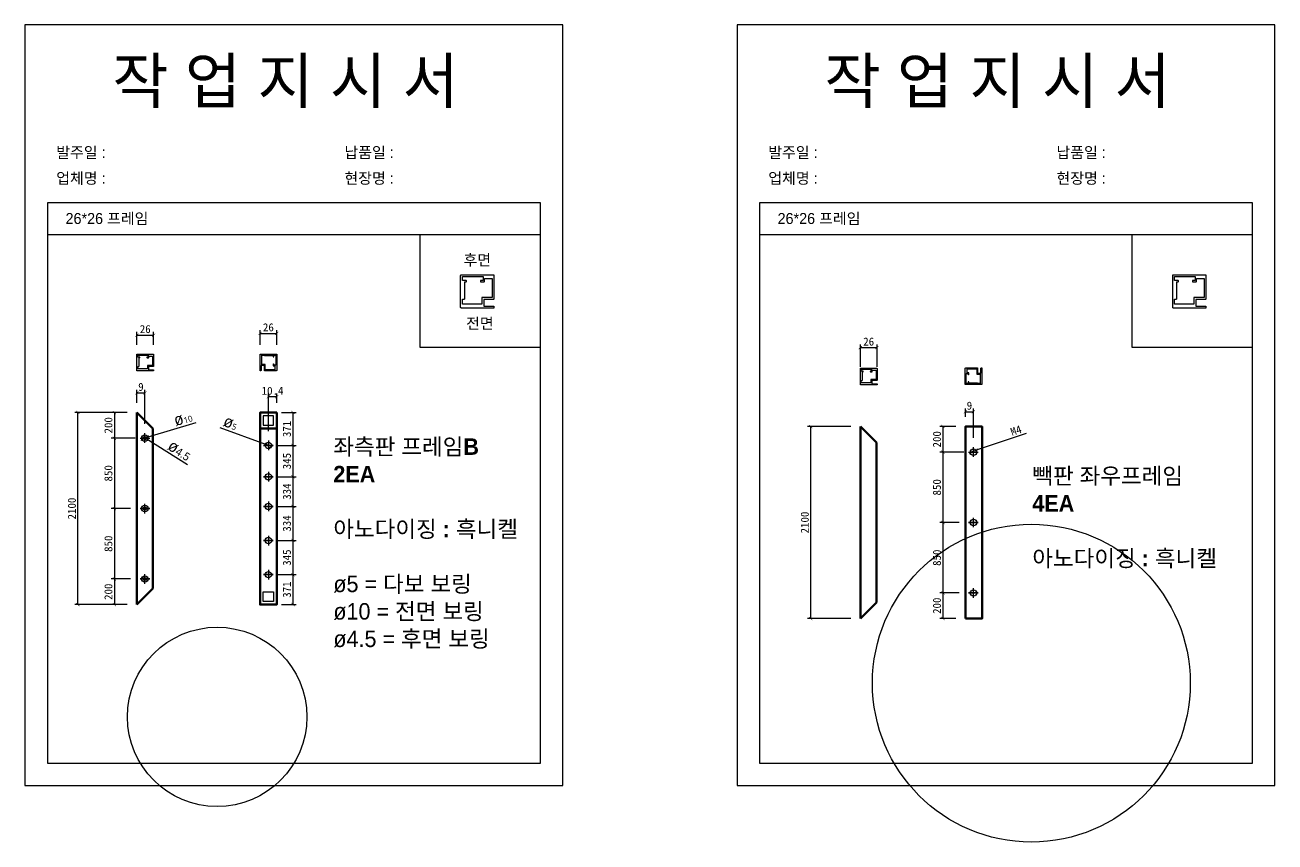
# Model space of a CAD drawing. Header units: millimetres. Extents: x -44117 to 256353, y -2095463 to 65325.
# Drawn here: x 61808 to 65712, y 7430 to 9983 of the extents above; entities that cross this region are included whole.
import ezdxf

# ---------------------------------------------------------------- set-up
doc = ezdxf.new("R2010")
doc.units = ezdxf.units.MM
doc.header["$LTSCALE"] = 10
doc.layers.add('Layer1', color=7, linetype='Continuous', lineweight=70)
doc.dimstyles.new('ISO-25', dxfattribs={"dimtxt": 2.5, "dimasz": 2.5, "dimexe": 1, "dimexo": 1, "dimtad": 1, "dimtxsty": 'Standard', "dimblk": 'ARCHTICK', "dimcen": 2.5, "dimadec": 0, "dimazin": 0, "dimtfac": 1, "dimtmove": 0, "dimatfit": 3, "dimfxl": 0, "dimarcsym": 0})

# ---------------------------------------------------------------- blocks, each defined once
blk = doc.blocks.new('_ArchTick')
at = {"color": 0, "linetype": 'ByBlock', "const_width": 0.15}
blk.add_lwpolyline([(-0.5, -0.5), (0.5, 0.5)], dxfattribs=at)
blk = doc.blocks.new('*D7167')
at = {"color": 0, "lineweight": -2}
for p, q in [((62127.6, 8772.3), (61963.3, 8772.3)), ((61973.3, 8172.3), (61973.3, 8772.3)), ((62127.6, 8172.3), (61963.3, 8172.3))]:
    blk.add_line(p, q, dxfattribs=at)
at = {"layer": 'Defpoints', "color": 0}
for p in [(61973.3, 8772.3), (62157.6, 8772.3), (62157.6, 8172.3)]:
    blk.add_point(p, dxfattribs=at)
at = {"color": 0, "lineweight": -2, "xscale": 10, "yscale": 10, "zscale": 10}
for p, rotation in [((61973.3, 8772.3), 90), ((61973.3, 8172.3), 270)]:
    blk.add_blockref('_ArchTick', p, dxfattribs=dict(at, rotation=rotation))
at = {"color": 0, "insert": (61954.6, 8472.3), "char_height": 25, "attachment_point": 5, "rotation": 90}
blk.add_mtext('2100', dxfattribs=at)
blk = doc.blocks.new('*D7168')
at = {"color": 0, "lineweight": -2}
for p, q in [((62157.6, 8802.3), (62157.6, 8843.5)), ((62157.6, 8833.5), (62182.6, 8833.5)), ((62182.6, 8737.3), (62182.6, 8843.5))]:
    blk.add_line(p, q, dxfattribs=at)
at = {"layer": 'Defpoints', "color": 0}
for p in [(62182.6, 8833.5), (62157.6, 8772.3), (62182.6, 8707.3)]:
    blk.add_point(p, dxfattribs=at)
at = {"color": 0, "lineweight": -2, "xscale": 10, "yscale": 10, "zscale": 10, "rotation": 180}
blk.add_blockref('_ArchTick', (62157.6, 8833.5), dxfattribs=at)
at = {"color": 0, "lineweight": -2, "xscale": 10, "yscale": 10, "zscale": 10}
blk.add_blockref('_ArchTick', (62182.6, 8833.5), dxfattribs=at)
at = {"color": 0, "insert": (62170.1, 8852.2), "char_height": 25, "attachment_point": 5}
blk.add_mtext('9', dxfattribs=at)
blk = doc.blocks.new('*D7169')
at = {"color": 0, "lineweight": -2}
for p, q in [((62341.2, 8739.7), (62192.1, 8695.2)), ((62173, 8689.4), (62192.1, 8695.2)), ((62173, 8689.4), (62173, 8689.4))]:
    blk.add_line(p, q, dxfattribs=at)
at = {"layer": 'Defpoints', "color": 0}
for p in [(62173, 8689.4), (62192.1, 8695.2)]:
    blk.add_point(p, dxfattribs=at)
at = {"color": 0, "lineweight": -2, "xscale": 10, "yscale": 10, "zscale": 10}
for p, rotation in [((62173, 8689.4), 16.62238534219077), ((62192.1, 8695.2), 196.6223853421908)]:
    blk.add_blockref('_ArchTick', p, dxfattribs=dict(at, rotation=rotation))
at = {"color": 0, "insert": (62301.2, 8754.8), "char_height": 25, "attachment_point": 5, "rotation": 16.6224}
blk.add_mtext('{\\fGulim|b0|i0|c129|p50;\\H1.4583x;ø\\fMalgun Gothic|b0|i0|c129|p50;\\H0.51429x;10}', dxfattribs=at)
blk = doc.blocks.new('*D7170')
at = {"color": 0, "lineweight": -2}
for p, q in [((62178.3, 8695), (62178.3, 8695)), ((62178.3, 8695), (62186.8, 8689.6)), ((62315.3, 8608.6), (62186.8, 8689.6))]:
    blk.add_line(p, q, dxfattribs=at)
at = {"layer": 'Defpoints', "color": 0}
for p in [(62178.3, 8695), (62186.8, 8689.6)]:
    blk.add_point(p, dxfattribs=at)
at = {"color": 0, "lineweight": -2, "xscale": 10, "yscale": 10, "zscale": 10}
for p, rotation in [((62178.3, 8695), 327.7574302874337), ((62186.8, 8689.6), 147.7574302874337)]:
    blk.add_blockref('_ArchTick', p, dxfattribs=dict(at, rotation=rotation))
at = {"color": 0, "insert": (62291.5, 8654.3), "char_height": 25, "attachment_point": 5, "rotation": 327.7574}
blk.add_mtext('{\\fGulim|b0|i0|c129|p50;\\H1.4583x;ø\\H0.68573x;4.5}', dxfattribs=at)
blk = doc.blocks.new('*D7171')
at = {"color": 0, "lineweight": -2}
for p, q in [((62127.6, 8772.3), (62077.4, 8772.3)), ((62087.4, 8772.3), (62087.4, 8692.3)), ((62152.6, 8692.3), (62077.4, 8692.3))]:
    blk.add_line(p, q, dxfattribs=at)
at = {"layer": 'Defpoints', "color": 0}
for p in [(62157.6, 8772.3), (62087.4, 8692.3), (62182.6, 8692.3)]:
    blk.add_point(p, dxfattribs=at)
at = {"color": 0, "lineweight": -2, "xscale": 10, "yscale": 10, "zscale": 10}
for p, rotation in [((62087.4, 8772.3), 90), ((62087.4, 8692.3), 270)]:
    blk.add_blockref('_ArchTick', p, dxfattribs=dict(at, rotation=rotation))
at = {"color": 0, "insert": (62068.7, 8732.3), "char_height": 25, "attachment_point": 5, "rotation": 90}
blk.add_mtext('200', dxfattribs=at)
blk = doc.blocks.new('*D7172')
at = {"color": 0, "lineweight": -2}
for p, q in [((62137.6, 8692.3), (62077.4, 8692.3)), ((62087.4, 8692.3), (62087.4, 8472.3)), ((62137.6, 8472.3), (62077.4, 8472.3))]:
    blk.add_line(p, q, dxfattribs=at)
at = {"layer": 'Defpoints', "color": 0}
for p in [(62167.6, 8692.3), (62087.4, 8472.3), (62167.6, 8472.3)]:
    blk.add_point(p, dxfattribs=at)
at = {"color": 0, "lineweight": -2, "xscale": 10, "yscale": 10, "zscale": 10}
for p, rotation in [((62087.4, 8692.3), 90), ((62087.4, 8472.3), 270)]:
    blk.add_blockref('_ArchTick', p, dxfattribs=dict(at, rotation=rotation))
at = {"color": 0, "insert": (62068.7, 8582.3), "char_height": 25, "attachment_point": 5, "rotation": 90}
blk.add_mtext('850', dxfattribs=at)
blk = doc.blocks.new('*D7173')
at = {"color": 0, "lineweight": -2}
for p, q in [((62137.6, 8472.3), (62077.4, 8472.3)), ((62087.4, 8472.3), (62087.4, 8252.3)), ((62137.6, 8252.3), (62077.4, 8252.3))]:
    blk.add_line(p, q, dxfattribs=at)
at = {"layer": 'Defpoints', "color": 0}
for p in [(62167.6, 8472.3), (62087.4, 8252.3), (62167.6, 8252.3)]:
    blk.add_point(p, dxfattribs=at)
at = {"color": 0, "lineweight": -2, "xscale": 10, "yscale": 10, "zscale": 10}
for p, rotation in [((62087.4, 8472.3), 90), ((62087.4, 8252.3), 270)]:
    blk.add_blockref('_ArchTick', p, dxfattribs=dict(at, rotation=rotation))
at = {"color": 0, "insert": (62068.7, 8362.3), "char_height": 25, "attachment_point": 5, "rotation": 90}
blk.add_mtext('850', dxfattribs=at)
blk = doc.blocks.new('*D7174')
at = {"color": 0, "lineweight": -2}
for p, q in [((62137.6, 8252.3), (62077.4, 8252.3)), ((62087.4, 8252.3), (62087.4, 8172.3)), ((62127.6, 8172.3), (62077.4, 8172.3))]:
    blk.add_line(p, q, dxfattribs=at)
at = {"layer": 'Defpoints', "color": 0}
for p in [(62167.6, 8252.3), (62087.4, 8172.3), (62157.6, 8172.3)]:
    blk.add_point(p, dxfattribs=at)
at = {"color": 0, "lineweight": -2, "xscale": 10, "yscale": 10, "zscale": 10}
for p, rotation in [((62087.4, 8252.3), 90), ((62087.4, 8172.3), 270)]:
    blk.add_blockref('_ArchTick', p, dxfattribs=dict(at, rotation=rotation))
at = {"color": 0, "insert": (62068.7, 8212.3), "char_height": 25, "attachment_point": 5, "rotation": 90}
blk.add_mtext('200', dxfattribs=at)
blk = doc.blocks.new('*D7175')
at = {"color": 0, "lineweight": -2}
for p, q in [((62157.6, 8983.5), (62157.6, 9024)), ((62209.6, 8983.5), (62209.6, 9024)), ((62157.6, 9014), (62209.6, 9014))]:
    blk.add_line(p, q, dxfattribs=at)
at = {"layer": 'Defpoints', "color": 0}
for p in [(62209.6, 9014), (62157.6, 8953.5), (62209.6, 8953.5)]:
    blk.add_point(p, dxfattribs=at)
at = {"color": 0, "lineweight": -2, "xscale": 10, "yscale": 10, "zscale": 10, "rotation": 180}
blk.add_blockref('_ArchTick', (62157.6, 9014), dxfattribs=at)
at = {"color": 0, "lineweight": -2, "xscale": 10, "yscale": 10, "zscale": 10}
blk.add_blockref('_ArchTick', (62209.6, 9014), dxfattribs=at)
at = {"color": 0, "insert": (62183.6, 9032.8), "char_height": 25, "attachment_point": 5}
blk.add_mtext('26', dxfattribs=at)
blk = doc.blocks.new('*D7180')
at = {"color": 0, "lineweight": -2}
for p, q in [((64386.9, 8728.6), (64252.1, 8728.6)), ((64262.1, 8128.6), (64262.1, 8728.6)), ((64386.9, 8128.6), (64252.1, 8128.6))]:
    blk.add_line(p, q, dxfattribs=at)
at = {"layer": 'Defpoints', "color": 0}
for p in [(64262.1, 8728.6), (64416.9, 8728.6), (64416.9, 8128.6)]:
    blk.add_point(p, dxfattribs=at)
at = {"color": 0, "lineweight": -2, "xscale": 10, "yscale": 10, "zscale": 10}
for p, rotation in [((64262.1, 8728.6), 90), ((64262.1, 8128.6), 270)]:
    blk.add_blockref('_ArchTick', p, dxfattribs=dict(at, rotation=rotation))
at = {"color": 0, "insert": (64243.4, 8428.6), "char_height": 25, "attachment_point": 5, "rotation": 90}
blk.add_mtext('2100', dxfattribs=at)
blk = doc.blocks.new('*D7181')
at = {"color": 0, "lineweight": -2}
for p, q in [((64934.7, 8707), (64778.9, 8654.6)), ((64760, 8648.3), (64778.9, 8654.6)), ((64760, 8648.3), (64760, 8648.3))]:
    blk.add_line(p, q, dxfattribs=at)
at = {"layer": 'Defpoints', "color": 0}
for p in [(64760, 8648.3), (64778.9, 8654.6)]:
    blk.add_point(p, dxfattribs=at)
at = {"color": 0, "lineweight": -2, "xscale": 10, "yscale": 10, "zscale": 10}
for p, rotation in [((64760, 8648.3), 18.56681303800487), ((64778.9, 8654.6), 198.5668130380049)]:
    blk.add_blockref('_ArchTick', p, dxfattribs=dict(at, rotation=rotation))
at = {"color": 0, "insert": (64903.1, 8716.1), "char_height": 25, "attachment_point": 5, "rotation": 18.5668}
blk.add_mtext('M4', dxfattribs=at)
blk = doc.blocks.new('*D7182')
at = {"color": 0, "lineweight": -2}
for p, q in [((64416.9, 8914.8), (64416.9, 8985)), ((64468.9, 8914.8), (64468.9, 8985)), ((64416.9, 8975), (64468.9, 8975))]:
    blk.add_line(p, q, dxfattribs=at)
at = {"layer": 'Defpoints', "color": 0}
for p in [(64468.9, 8975), (64416.9, 8884.8), (64468.9, 8884.8)]:
    blk.add_point(p, dxfattribs=at)
at = {"color": 0, "lineweight": -2, "xscale": 10, "yscale": 10, "zscale": 10, "rotation": 180}
blk.add_blockref('_ArchTick', (64416.9, 8975), dxfattribs=at)
at = {"color": 0, "lineweight": -2, "xscale": 10, "yscale": 10, "zscale": 10}
blk.add_blockref('_ArchTick', (64468.9, 8975), dxfattribs=at)
at = {"color": 0, "insert": (64442.9, 8993.7), "char_height": 25, "attachment_point": 5}
blk.add_mtext('26', dxfattribs=at)
blk = doc.blocks.new('*D7184')
at = {"color": 0, "lineweight": -2}
for p, q in [((62542.2, 8983.9), (62542.2, 9029.5)), ((62542.2, 9019.5), (62594.2, 9019.5)), ((62594.2, 8983.9), (62594.2, 9029.5))]:
    blk.add_line(p, q, dxfattribs=at)
at = {"layer": 'Defpoints', "color": 0}
for p in [(62594.2, 9019.5), (62542.2, 8953.9), (62594.2, 8953.9)]:
    blk.add_point(p, dxfattribs=at)
at = {"color": 0, "lineweight": -2, "xscale": 10, "yscale": 10, "zscale": 10, "rotation": 180}
blk.add_blockref('_ArchTick', (62542.2, 9019.5), dxfattribs=at)
at = {"color": 0, "lineweight": -2, "xscale": 10, "yscale": 10, "zscale": 10}
blk.add_blockref('_ArchTick', (62594.2, 9019.5), dxfattribs=at)
at = {"color": 0, "insert": (62568.2, 9038.3), "char_height": 25, "attachment_point": 5}
blk.add_mtext('26', dxfattribs=at)
blk = doc.blocks.new('*D7190')
at = {"color": 0, "lineweight": -2}
for p, q in [((64745, 8758.6), (64745, 8784.8)), ((64770, 8693.6), (64770, 8784.8)), ((64745, 8774.8), (64770, 8774.8))]:
    blk.add_line(p, q, dxfattribs=at)
at = {"layer": 'Defpoints', "color": 0}
for p in [(64770, 8774.8), (64745, 8728.6), (64770, 8663.6)]:
    blk.add_point(p, dxfattribs=at)
at = {"color": 0, "lineweight": -2, "xscale": 10, "yscale": 10, "zscale": 10, "rotation": 180}
blk.add_blockref('_ArchTick', (64745, 8774.8), dxfattribs=at)
at = {"color": 0, "lineweight": -2, "xscale": 10, "yscale": 10, "zscale": 10}
blk.add_blockref('_ArchTick', (64770, 8774.8), dxfattribs=at)
at = {"color": 0, "insert": (64757.5, 8793.5), "char_height": 25, "attachment_point": 5}
blk.add_mtext('9', dxfattribs=at)
blk = doc.blocks.new('*D7191')
at = {"color": 0, "lineweight": -2}
for p, q in [((64715, 8728.6), (64664.8, 8728.6)), ((64674.8, 8728.6), (64674.8, 8648.6)), ((64740, 8648.6), (64664.8, 8648.6))]:
    blk.add_line(p, q, dxfattribs=at)
at = {"layer": 'Defpoints', "color": 0}
for p in [(64745, 8728.6), (64674.8, 8648.6), (64770, 8648.6)]:
    blk.add_point(p, dxfattribs=at)
at = {"color": 0, "lineweight": -2, "xscale": 10, "yscale": 10, "zscale": 10}
for p, rotation in [((64674.8, 8728.6), 90), ((64674.8, 8648.6), 270)]:
    blk.add_blockref('_ArchTick', p, dxfattribs=dict(at, rotation=rotation))
at = {"color": 0, "insert": (64656.1, 8688.6), "char_height": 25, "attachment_point": 5, "rotation": 90}
blk.add_mtext('200', dxfattribs=at)
blk = doc.blocks.new('*D7192')
at = {"color": 0, "lineweight": -2}
for p, q in [((64725, 8648.6), (64664.8, 8648.6)), ((64674.8, 8648.6), (64674.8, 8428.6)), ((64725, 8428.6), (64664.8, 8428.6))]:
    blk.add_line(p, q, dxfattribs=at)
at = {"layer": 'Defpoints', "color": 0}
for p in [(64755, 8648.6), (64674.8, 8428.6), (64755, 8428.6)]:
    blk.add_point(p, dxfattribs=at)
at = {"color": 0, "lineweight": -2, "xscale": 10, "yscale": 10, "zscale": 10}
for p, rotation in [((64674.8, 8648.6), 90), ((64674.8, 8428.6), 270)]:
    blk.add_blockref('_ArchTick', p, dxfattribs=dict(at, rotation=rotation))
at = {"color": 0, "insert": (64656.1, 8538.6), "char_height": 25, "attachment_point": 5, "rotation": 90}
blk.add_mtext('850', dxfattribs=at)
blk = doc.blocks.new('*D7193')
at = {"color": 0, "lineweight": -2}
for p, q in [((64725, 8428.6), (64664.8, 8428.6)), ((64674.8, 8428.6), (64674.8, 8208.6)), ((64725, 8208.6), (64664.8, 8208.6))]:
    blk.add_line(p, q, dxfattribs=at)
at = {"layer": 'Defpoints', "color": 0}
for p in [(64755, 8428.6), (64674.8, 8208.6), (64755, 8208.6)]:
    blk.add_point(p, dxfattribs=at)
at = {"color": 0, "lineweight": -2, "xscale": 10, "yscale": 10, "zscale": 10}
for p, rotation in [((64674.8, 8428.6), 90), ((64674.8, 8208.6), 270)]:
    blk.add_blockref('_ArchTick', p, dxfattribs=dict(at, rotation=rotation))
at = {"color": 0, "insert": (64656.1, 8318.6), "char_height": 25, "attachment_point": 5, "rotation": 90}
blk.add_mtext('850', dxfattribs=at)
blk = doc.blocks.new('*D7194')
at = {"color": 0, "lineweight": -2}
for p, q in [((64725, 8208.6), (64664.8, 8208.6)), ((64674.8, 8208.6), (64674.8, 8128.6)), ((64715, 8128.6), (64664.8, 8128.6))]:
    blk.add_line(p, q, dxfattribs=at)
at = {"layer": 'Defpoints', "color": 0}
for p in [(64755, 8208.6), (64674.8, 8128.6), (64745, 8128.6)]:
    blk.add_point(p, dxfattribs=at)
at = {"color": 0, "lineweight": -2, "xscale": 10, "yscale": 10, "zscale": 10}
for p, rotation in [((64674.8, 8208.6), 90), ((64674.8, 8128.6), 270)]:
    blk.add_blockref('_ArchTick', p, dxfattribs=dict(at, rotation=rotation))
at = {"color": 0, "insert": (64656.1, 8168.6), "char_height": 25, "attachment_point": 5, "rotation": 90}
blk.add_mtext('200', dxfattribs=at)
blk = doc.blocks.new('*D7213')
at = {"color": 0, "lineweight": -2}
for p, q in [((62568.2, 8714.5), (62568.2, 8831.4)), ((62594.2, 8802.3), (62594.2, 8831.4)), ((62594.2, 8821.4), (62568.2, 8821.4))]:
    blk.add_line(p, q, dxfattribs=at)
at = {"layer": 'Defpoints', "color": 0}
for p in [(62568.2, 8821.4), (62594.2, 8772.3), (62568.2, 8684.5)]:
    blk.add_point(p, dxfattribs=at)
at = {"color": 0, "lineweight": -2, "xscale": 10, "yscale": 10, "zscale": 10, "rotation": 180}
blk.add_blockref('_ArchTick', (62568.2, 8821.4), dxfattribs=at)
at = {"color": 0, "lineweight": -2, "xscale": 10, "yscale": 10, "zscale": 10}
blk.add_blockref('_ArchTick', (62594.2, 8821.4), dxfattribs=at)
at = {"color": 0, "insert": (62581.2, 8840.1), "char_height": 25, "attachment_point": 5}
blk.add_mtext('10.4', dxfattribs=at)
blk = doc.blocks.new('*D7340')
at = {"color": 0, "lineweight": -2}
for p, q in [((62416.9, 8725.6), (62558.8, 8673)), ((62577.6, 8666), (62558.8, 8673)), ((62577.6, 8666), (62577.6, 8666))]:
    blk.add_line(p, q, dxfattribs=at)
at = {"layer": 'Defpoints', "color": 0}
for p in [(62558.8, 8673), (62577.6, 8666)]:
    blk.add_point(p, dxfattribs=at)
at = {"color": 0, "lineweight": -2, "xscale": 10, "yscale": 10, "zscale": 10}
for p, rotation in [((62558.8, 8673), 339.6496545556818), ((62577.6, 8666), 159.6496545556818)]:
    blk.add_blockref('_ArchTick', p, dxfattribs=dict(at, rotation=rotation))
at = {"color": 0, "insert": (62450.8, 8740.7), "char_height": 25, "attachment_point": 5, "rotation": 339.6497}
blk.add_mtext('{\\fGulim|b0|i0|c129|p50;\\H1.4583x;ø\\fMalgun Gothic|b0|i0|c129|p50;\\H0.51429x;5}', dxfattribs=at)
blk = doc.blocks.new('*D7341')
at = {"color": 0, "lineweight": -2}
for p, q in [((62609.2, 8772.3), (62654.8, 8772.3)), ((62644.8, 8772.3), (62644.8, 8669.5)), ((62598.2, 8669.5), (62654.8, 8669.5))]:
    blk.add_line(p, q, dxfattribs=at)
at = {"layer": 'Defpoints', "color": 0}
for p in [(62594.2, 8772.3), (62583.2, 8669.5), (62644.8, 8669.5)]:
    blk.add_point(p, dxfattribs=at)
at = {"color": 0, "lineweight": -2, "xscale": 10, "yscale": 10, "zscale": 10}
for p, rotation in [((62644.8, 8772.3), 90), ((62644.8, 8669.5), 270)]:
    blk.add_blockref('_ArchTick', p, dxfattribs=dict(at, rotation=rotation))
at = {"color": 0, "insert": (62626.1, 8720.9), "char_height": 25, "attachment_point": 5, "rotation": 90}
blk.add_mtext('371', dxfattribs=at)
blk = doc.blocks.new('*D7342')
at = {"color": 0, "lineweight": -2}
for p, q in [((62598.2, 8669.5), (62654.8, 8669.5)), ((62644.8, 8669.5), (62644.8, 8571.5)), ((62598.2, 8571.5), (62654.8, 8571.5))]:
    blk.add_line(p, q, dxfattribs=at)
at = {"layer": 'Defpoints', "color": 0}
for p in [(62583.2, 8669.5), (62583.2, 8571.5), (62644.8, 8571.5)]:
    blk.add_point(p, dxfattribs=at)
at = {"color": 0, "lineweight": -2, "xscale": 10, "yscale": 10, "zscale": 10}
for p, rotation in [((62644.8, 8669.5), 90), ((62644.8, 8571.5), 270)]:
    blk.add_blockref('_ArchTick', p, dxfattribs=dict(at, rotation=rotation))
at = {"color": 0, "insert": (62626.1, 8620.5), "char_height": 25, "attachment_point": 5, "rotation": 90}
blk.add_mtext('345', dxfattribs=at)
blk = doc.blocks.new('*D7343')
at = {"color": 0, "lineweight": -2}
for p, q in [((62598.2, 8571.5), (62654.8, 8571.5)), ((62644.8, 8571.5), (62644.8, 8478.9)), ((62598.2, 8478.9), (62654.8, 8478.9))]:
    blk.add_line(p, q, dxfattribs=at)
at = {"layer": 'Defpoints', "color": 0}
for p in [(62583.2, 8571.5), (62583.2, 8478.9), (62644.8, 8478.9)]:
    blk.add_point(p, dxfattribs=at)
at = {"color": 0, "lineweight": -2, "xscale": 10, "yscale": 10, "zscale": 10}
for p, rotation in [((62644.8, 8571.5), 90), ((62644.8, 8478.9), 270)]:
    blk.add_blockref('_ArchTick', p, dxfattribs=dict(at, rotation=rotation))
at = {"color": 0, "insert": (62626.1, 8525.2), "char_height": 25, "attachment_point": 5, "rotation": 90}
blk.add_mtext('334', dxfattribs=at)
blk = doc.blocks.new('*D7344')
at = {"color": 0, "lineweight": -2}
for p, q in [((62598.2, 8478.9), (62654.8, 8478.9)), ((62644.8, 8478.9), (62644.8, 8372.3)), ((62598.2, 8372.3), (62654.8, 8372.3))]:
    blk.add_line(p, q, dxfattribs=at)
at = {"layer": 'Defpoints', "color": 0}
for p in [(62583.2, 8478.9), (62583.2, 8372.3), (62644.8, 8372.3)]:
    blk.add_point(p, dxfattribs=at)
at = {"color": 0, "lineweight": -2, "xscale": 10, "yscale": 10, "zscale": 10}
for p, rotation in [((62644.8, 8478.9), 90), ((62644.8, 8372.3), 270)]:
    blk.add_blockref('_ArchTick', p, dxfattribs=dict(at, rotation=rotation))
at = {"color": 0, "insert": (62626.1, 8425.6), "char_height": 25, "attachment_point": 5, "rotation": 90}
blk.add_mtext('334', dxfattribs=at)
blk = doc.blocks.new('*D7345')
at = {"color": 0, "lineweight": -2}
for p, q in [((62598.2, 8372.3), (62654.8, 8372.3)), ((62644.8, 8372.3), (62644.8, 8265.8)), ((62598.2, 8265.8), (62654.8, 8265.8))]:
    blk.add_line(p, q, dxfattribs=at)
at = {"layer": 'Defpoints', "color": 0}
for p in [(62583.2, 8372.3), (62583.2, 8265.8), (62644.8, 8265.8)]:
    blk.add_point(p, dxfattribs=at)
at = {"color": 0, "lineweight": -2, "xscale": 10, "yscale": 10, "zscale": 10}
for p, rotation in [((62644.8, 8372.3), 90), ((62644.8, 8265.8), 270)]:
    blk.add_blockref('_ArchTick', p, dxfattribs=dict(at, rotation=rotation))
at = {"color": 0, "insert": (62626.1, 8319), "char_height": 25, "attachment_point": 5, "rotation": 90}
blk.add_mtext('345', dxfattribs=at)
blk = doc.blocks.new('*D7346')
at = {"color": 0, "lineweight": -2}
for p, q in [((62598.2, 8265.8), (62654.8, 8265.8)), ((62644.8, 8265.8), (62644.8, 8172.3)), ((62609.2, 8172.3), (62654.8, 8172.3))]:
    blk.add_line(p, q, dxfattribs=at)
at = {"layer": 'Defpoints', "color": 0}
for p in [(62583.2, 8265.8), (62594.2, 8172.3), (62644.8, 8172.3)]:
    blk.add_point(p, dxfattribs=at)
at = {"color": 0, "lineweight": -2, "xscale": 10, "yscale": 10, "zscale": 10}
for p, rotation in [((62644.8, 8265.8), 90), ((62644.8, 8172.3), 270)]:
    blk.add_blockref('_ArchTick', p, dxfattribs=dict(at, rotation=rotation))
at = {"color": 0, "insert": (62626.1, 8219), "char_height": 25, "attachment_point": 5, "rotation": 90}
blk.add_mtext('371', dxfattribs=at)

msp = doc.modelspace()

# ---------------------------------------------------------------- linework, layer by layer
for p, q in [((63418.12917, 9427.76698), (61878.12917, 9427.76698)), ((65641.71987, 9427.76698), (64101.71987, 9427.76698)), ((63418.12917, 9327.76698), (61878.12917, 9327.76698)), ((65641.71987, 9327.76698), (64101.71987, 9327.76698)), ((63174.57358, 9184.68361), (63174.57358, 9196.68361)), ((63174.57358, 9196.68361), (63238.57358, 9196.68361)), ((63185.37358, 9184.68361), (63174.57358, 9184.68361)), ((63180.57358, 9180.68361), (63185.37358, 9180.68361)), ((63180.57358, 9180.68361), (63180.57358, 9126.68361)), ((63186.57358, 9181.88361), (63186.57358, 9183.48361)), ((63230.57358, 9183.48361), (63230.57358, 9181.88361)), ((63238.57358, 9184.68361), (63231.77358, 9184.68361)), ((63231.77358, 9180.68361), (63241.37358, 9180.68361)), ((63238.57358, 9196.68361), (63238.57358, 9184.68361)), ((63242.57358, 9181.88361), (63242.57358, 9190.68361)), ((63242.57358, 9190.68361), (63266.57358, 9190.68361)), ((63266.57358, 9190.68361), (63266.57358, 9131.48361)), ((65398.16428, 9184.68361), (65398.16428, 9196.68361)), ((65398.16428, 9196.68361), (65462.16428, 9196.68361)), ((65408.96428, 9184.68361), (65398.16428, 9184.68361)), ((65404.16428, 9180.68361), (65408.96428, 9180.68361)), ((65404.16428, 9180.68361), (65404.16428, 9126.68361)), ((65410.16428, 9181.88361), (65410.16428, 9183.48361)), ((65454.16428, 9183.48361), (65454.16428, 9181.88361)), ((65462.16428, 9184.68361), (65455.36428, 9184.68361)), ((65455.36428, 9180.68361), (65464.96428, 9180.68361)), ((65462.16428, 9196.68361), (65462.16428, 9184.68361)), ((65466.16428, 9181.88361), (65466.16428, 9190.68361)), ((65466.16428, 9190.68361), (65490.16428, 9190.68361)), ((65490.16428, 9190.68361), (65490.16428, 9131.48361)), ((63174.57358, 9110.68361), (63174.57358, 9126.68361)), ((63174.57358, 9126.68361), (63180.57358, 9126.68361)), ((63234.57358, 9110.68361), (63174.57358, 9110.68361)), ((63234.57358, 9130.28361), (63234.57358, 9125.48361)), ((63234.57358, 9125.48361), (63234.57358, 9110.68361)), ((63234.57358, 9125.48361), (63234.57358, 9125.48361)), ((63240.57358, 9131.48361), (63235.77358, 9131.48361)), ((63266.57358, 9131.48361), (63240.57358, 9131.48361)), ((65398.16428, 9110.68361), (65398.16428, 9126.68361)), ((65398.16428, 9126.68361), (65404.16428, 9126.68361)), ((65458.16428, 9110.68361), (65398.16428, 9110.68361)), ((65458.16428, 9130.28361), (65458.16428, 9125.48361)), ((65458.16428, 9125.48361), (65458.16428, 9110.68361)), ((65458.16428, 9125.48361), (65458.16428, 9125.48361)), ((65464.16428, 9131.48361), (65459.36428, 9131.48361)), ((65490.16428, 9131.48361), (65464.16428, 9131.48361)), ((62160.55714, 8945.49281), (62160.55714, 8951.49281)), ((62160.55714, 8951.49281), (62192.55714, 8951.49281)), ((62165.95714, 8945.49281), (62160.55714, 8945.49281)), ((62163.55714, 8943.49281), (62165.95714, 8943.49281)), ((62163.55714, 8943.49281), (62163.55714, 8916.49281)), ((62166.55714, 8944.09281), (62166.55714, 8944.89281)), ((62188.55714, 8944.89281), (62188.55714, 8944.09281)), ((62192.55714, 8945.49281), (62189.15714, 8945.49281)), ((62189.15714, 8943.49281), (62193.95714, 8943.49281)), ((62192.55714, 8951.49281), (62192.55714, 8945.49281)), ((62194.55714, 8944.09281), (62194.55714, 8948.49281)), ((62194.55714, 8948.49281), (62206.55714, 8948.49281)), ((62206.55714, 8948.49281), (62206.55714, 8918.89281)), ((62548.19324, 8921.89281), (62548.19324, 8951.89281)), ((62548.19324, 8951.89281), (62556.19324, 8951.89281)), ((62556.19324, 8951.89281), (62556.19324, 8948.89281)), ((62583.19324, 8948.89281), (62556.19324, 8948.89281)), ((62583.19324, 8948.89281), (62583.19324, 8946.49281)), ((62583.79324, 8945.89281), (62584.59324, 8945.89281)), ((62585.19324, 8946.49281), (62585.19324, 8951.89281)), ((62585.19324, 8951.89281), (62591.19324, 8951.89281)), ((62591.19324, 8951.89281), (62591.19324, 8919.89281)), ((62160.55714, 8908.49281), (62160.55714, 8916.49281)), ((62160.55714, 8916.49281), (62163.55714, 8916.49281)), ((62190.55714, 8908.49281), (62160.55714, 8908.49281)), ((62190.55714, 8918.29281), (62190.55714, 8915.89281)), ((62190.55714, 8915.89281), (62190.55714, 8908.49281)), ((62190.55714, 8915.89281), (62190.55714, 8915.89281)), ((62193.55714, 8918.89281), (62191.15714, 8918.89281)), ((62206.55714, 8918.89281), (62193.55714, 8918.89281)), ((62555.59324, 8921.89281), (62548.19324, 8921.89281)), ((62557.99324, 8921.89281), (62555.59324, 8921.89281)), ((62555.59324, 8921.89281), (62555.59324, 8921.89281)), ((62558.59324, 8918.89281), (62558.59324, 8921.29281)), ((62558.59324, 8905.89281), (62558.59324, 8918.89281)), ((62588.19324, 8905.89281), (62558.59324, 8905.89281)), ((62583.19324, 8923.29281), (62583.19324, 8918.49281)), ((62584.59324, 8923.89281), (62583.79324, 8923.89281)), ((62583.79324, 8917.89281), (62588.19324, 8917.89281)), ((62585.19324, 8919.89281), (62585.19324, 8923.29281)), ((62591.19324, 8919.89281), (62585.19324, 8919.89281)), ((62588.19324, 8917.89281), (62588.19324, 8905.89281)), ((64419.87518, 8901.76386), (64419.87518, 8907.76386)), ((64419.87518, 8907.76386), (64451.87518, 8907.76386)), ((64425.27518, 8901.76386), (64419.87518, 8901.76386)), ((64425.87518, 8900.36386), (64425.87518, 8901.16386)), ((64447.87518, 8901.16386), (64447.87518, 8900.36386)), ((64451.87518, 8901.76386), (64448.47518, 8901.76386)), ((64451.87518, 8907.76386), (64451.87518, 8901.76386)), ((64453.87518, 8900.36386), (64453.87518, 8904.76386)), ((64453.87518, 8904.76386), (64465.87518, 8904.76386)), ((64465.87518, 8904.76386), (64465.87518, 8875.16386)), ((64750.54493, 8896.4089), (64750.54493, 8908.4089)), ((64750.54493, 8908.4089), (64780.14493, 8908.4089)), ((64780.14493, 8908.4089), (64780.14493, 8895.4089)), ((64419.87518, 8864.76386), (64419.87518, 8872.76386)), ((64419.87518, 8872.76386), (64422.87518, 8872.76386)), ((64449.87518, 8864.76386), (64419.87518, 8864.76386)), ((64422.87518, 8899.76386), (64425.27518, 8899.76386)), ((64422.87518, 8899.76386), (64422.87518, 8872.76386)), ((64448.47518, 8899.76386), (64453.27518, 8899.76386)), ((64449.87518, 8874.56386), (64449.87518, 8872.16386)), ((64449.87518, 8872.16386), (64449.87518, 8864.76386)), ((64449.87518, 8872.16386), (64449.87518, 8872.16386)), ((64452.87518, 8875.16386), (64450.47518, 8875.16386)), ((64465.87518, 8875.16386), (64452.87518, 8875.16386)), ((64747.54493, 8862.4089), (64747.54493, 8894.4089)), ((64747.54493, 8894.4089), (64753.54493, 8894.4089)), ((64753.54493, 8862.4089), (64747.54493, 8862.4089)), ((64754.94493, 8896.4089), (64750.54493, 8896.4089)), ((64753.54493, 8894.4089), (64753.54493, 8891.0089)), ((64753.54493, 8867.8089), (64753.54493, 8862.4089)), ((64754.14493, 8890.4089), (64754.94493, 8890.4089)), ((64754.94493, 8868.4089), (64754.14493, 8868.4089)), ((64755.54493, 8891.0089), (64755.54493, 8895.8089)), ((64755.54493, 8865.4089), (64755.54493, 8867.8089)), ((64755.54493, 8865.4089), (64782.54493, 8865.4089)), ((64780.14493, 8895.4089), (64780.14493, 8893.0089)), ((64780.74493, 8892.4089), (64783.14493, 8892.4089)), ((64782.54493, 8862.4089), (64782.54493, 8865.4089)), ((64790.54493, 8862.4089), (64782.54493, 8862.4089)), ((64783.14493, 8892.4089), (64790.54493, 8892.4089)), ((64783.14493, 8892.4089), (64783.14493, 8892.4089)), ((64790.54493, 8892.4089), (64790.54493, 8862.4089))]:
    msp.add_line(p, q)
at = {"lineweight": 30}
for p, q in [((62182.55714, 8677.30969), (62182.55714, 8707.30969)), ((62167.55714, 8692.30969), (62197.55714, 8692.30969)), ((62568.19324, 8684.49821), (62568.19324, 8654.49821)), ((64754.96057, 8648.58074), (64784.96057, 8648.58074)), ((64769.96057, 8633.58074), (64769.96057, 8663.58074)), ((62568.19324, 8586.52596), (62568.19324, 8556.52596)), ((62182.55714, 8457.30969), (62182.55714, 8487.30969)), ((62568.19324, 8493.8753), (62568.19324, 8463.8753)), ((64769.96057, 8413.58074), (64769.96057, 8443.58074)), ((62568.19324, 8387.32578), (62568.19324, 8357.32578)), ((62568.19324, 8280.76861), (62568.19324, 8250.76861)), ((62182.55714, 8237.30969), (62182.55714, 8267.30969)), ((64769.96057, 8193.58074), (64769.96057, 8223.58074))]:
    msp.add_line(p, q, dxfattribs=at)
for points in [[(61808.12917, 7606.9367), (63488.12917, 7606.9367), (63488.12917, 9982.9367), (61808.12917, 9982.9367)], [(64031.71987, 7606.9367), (65711.71987, 7606.9367), (65711.71987, 9982.9367), (64031.71987, 9982.9367)], [(63418.12917, 9327.76698), (63041.18042, 9327.76698), (63041.18042, 8976.16002), (63418.12917, 8976.16002)], [(65641.71987, 9327.76698), (65264.77112, 9327.76698), (65264.77112, 8976.16002), (65641.71987, 8976.16002)], [(62584.19324, 8762.30969), (62552.19324, 8762.30969), (62552.19324, 8732.30969), (62584.19324, 8732.30969)], [(62584.19324, 8182.30969), (62552.19324, 8182.30969), (62552.19324, 8212.30969), (62584.19324, 8212.30969)]]:
    msp.add_lwpolyline(points, close=True)
for points in [[(61878.12917, 9427.76698), (61878.12917, 7676.9367), (63418.12917, 7676.9367), (63418.12917, 9427.76698)], [(64101.71987, 9427.76698), (64101.71987, 7676.9367), (65641.71987, 7676.9367), (65641.71987, 9427.76698)]]:
    msp.add_lwpolyline(points)
for points in [[(63271.37358, 9104.68413, -0.4142135624), (63272.57358, 9103.48413), (63272.57358, 9099.88361, -0.4142135624), (63271.37358, 9098.68361), (63170.57358, 9098.68361, -0.4142135624), (63168.57358, 9100.68361), (63168.57358, 9200.68361, -0.4142135624), (63170.57358, 9202.68361), (63270.57358, 9202.68361, -0.4142135624), (63272.57358, 9200.68361), (63272.57358, 9127.48361, -0.4142135624), (63270.57358, 9125.48361), (63240.57358, 9125.48361), (63240.57358, 9104.68361), (63271.37358, 9104.68361)], [(65494.96428, 9104.68413, -0.4142135624), (65496.16428, 9103.48413), (65496.16428, 9099.88361, -0.4142135624), (65494.96428, 9098.68361), (65394.16428, 9098.68361, -0.4142135624), (65392.16428, 9100.68361), (65392.16428, 9200.68361, -0.4142135624), (65394.16428, 9202.68361), (65494.16428, 9202.68361, -0.4142135624), (65496.16428, 9200.68361), (65496.16428, 9127.48361, -0.4142135624), (65494.16428, 9125.48361), (65464.16428, 9125.48361), (65464.16428, 9104.68361), (65494.96428, 9104.68361)], [(62208.95714, 8905.49307, -0.4142135624), (62209.55714, 8904.89307), (62209.55714, 8903.09281, -0.4142135624), (62208.95714, 8902.49281), (62158.55714, 8902.49281, -0.4142135624), (62157.55714, 8903.49281), (62157.55714, 8953.49281, -0.4142135624), (62158.55714, 8954.49281), (62208.55714, 8954.49281, -0.4142135624), (62209.55714, 8953.49281), (62209.55714, 8916.89281, -0.4142135624), (62208.55714, 8915.89281), (62193.55714, 8915.89281), (62193.55714, 8905.49281), (62208.95714, 8905.49281)], [(62545.1935, 8903.49281, -0.4142135624), (62544.5935, 8902.89281), (62542.79324, 8902.89281, -0.4142135624), (62542.19324, 8903.49281), (62542.19324, 8953.89281, -0.4142135624), (62543.19324, 8954.89281), (62593.19324, 8954.89281, -0.4142135624), (62594.19324, 8953.89281), (62594.19324, 8903.89281, -0.4142135624), (62593.19324, 8902.89281), (62556.59324, 8902.89281, -0.4142135624), (62555.59324, 8903.89281), (62555.59324, 8918.89281), (62545.19324, 8918.89281), (62545.19324, 8903.49281)], [(64468.27518, 8861.76412, -0.4142135624), (64468.87518, 8861.16412), (64468.87518, 8859.36386, -0.4142135624), (64468.27518, 8858.76386), (64417.87518, 8858.76386, -0.4142135624), (64416.87518, 8859.76386), (64416.87518, 8909.76386, -0.4142135624), (64417.87518, 8910.76386), (64467.87518, 8910.76386, -0.4142135624), (64468.87518, 8909.76386), (64468.87518, 8873.16386, -0.4142135624), (64467.87518, 8872.16386), (64452.87518, 8872.16386), (64452.87518, 8861.76386), (64468.27518, 8861.76386)], [(64793.54467, 8910.8089, -0.4142135624), (64794.14467, 8911.4089), (64795.94493, 8911.4089, -0.4142135624), (64796.54493, 8910.8089), (64796.54493, 8860.4089, -0.4142135624), (64795.54493, 8859.4089), (64745.54493, 8859.4089, -0.4142135624), (64744.54493, 8860.4089), (64744.54493, 8910.4089, -0.4142135624), (64745.54493, 8911.4089), (64782.14493, 8911.4089, -0.4142135624), (64783.14493, 8910.4089), (64783.14493, 8895.4089), (64793.54493, 8895.4089), (64793.54493, 8910.8089)]]:
    msp.add_lwpolyline(points, format="xyb")
for points in [[(62553.19324, 8669.49821), (62583.19324, 8669.49821)], [(62553.19324, 8571.52596), (62583.19324, 8571.52596)], [(62167.55714, 8472.30969), (62197.55714, 8472.30969)], [(62553.19324, 8478.8753), (62583.19324, 8478.8753)], [(64754.96057, 8428.58074), (64784.96057, 8428.58074)], [(62553.19324, 8372.32578), (62583.19324, 8372.32578)], [(62167.55714, 8252.30969), (62197.55714, 8252.30969)], [(62553.19324, 8265.76861), (62583.19324, 8265.76861)], [(64754.96057, 8208.58074), (64784.96057, 8208.58074)]]:
    msp.add_lwpolyline(points, close=True, dxfattribs=at)
for centre, radius in [((62182.55714, 8692.30969), 10), ((62182.55714, 8692.30969), 5), ((62568.19324, 8669.49821), 10), ((64769.96057, 8648.58074), 10), ((62568.19324, 8571.52596), 10), ((62182.55714, 8472.30969), 10), ((62182.55714, 8472.30969), 5), ((62568.19324, 8478.8753), 10), ((64769.96057, 8428.58074), 10), ((62568.19324, 8372.32578), 10), ((62568.19324, 8265.76861), 10), ((62182.55714, 8252.30969), 10), ((62182.55714, 8252.30969), 5), ((64769.96057, 8208.58074), 10)]:
    msp.add_circle(centre, radius, dxfattribs=at)
for centre, radius in [((64950.91853, 7926.8317), 496.33205), ((62408.16267, 7821.49096), 280.14256)]:
    msp.add_circle(centre, radius)
for centre, radius, start, end in [((63185.37358, 9183.48361), 1.2, 360, 90), ((63185.37358, 9181.88361), 1.2, 270, 0), ((63231.77358, 9183.48361), 1.2, 90, 180), ((63231.77358, 9181.88361), 1.2, 180, 270), ((63241.37358, 9181.88361), 1.2, 270, 0), ((65408.96428, 9183.48361), 1.2, 360, 90), ((65408.96428, 9181.88361), 1.2, 270, 0), ((65455.36428, 9183.48361), 1.2, 90, 180), ((65455.36428, 9181.88361), 1.2, 180, 270), ((65464.96428, 9181.88361), 1.2, 270, 0), ((63235.77358, 9130.28361), 1.2, 90, 180), ((65459.36428, 9130.28361), 1.2, 90, 180), ((62165.95714, 8944.89281), 0.6, 360, 90), ((62165.95714, 8944.09281), 0.6, 270, 0), ((62189.15714, 8944.89281), 0.6, 90, 180), ((62189.15714, 8944.09281), 0.6, 180, 270), ((62193.95714, 8944.09281), 0.6, 270, 0), ((62583.79324, 8946.49281), 0.6, 180, 270), ((62584.59324, 8946.49281), 0.6, 270, 0), ((62191.15714, 8918.29281), 0.6, 90, 180), ((62557.99324, 8921.29281), 0.6, 360, 90), ((62583.79324, 8923.29281), 0.6, 90, 180), ((62583.79324, 8918.49281), 0.6, 180, 270), ((62584.59324, 8923.29281), 0.6, 360, 90), ((64425.27518, 8901.16386), 0.6, 360, 90), ((64425.27518, 8900.36386), 0.6, 270, 0), ((64448.47518, 8901.16386), 0.6, 90, 180), ((64448.47518, 8900.36386), 0.6, 180, 270), ((64453.27518, 8900.36386), 0.6, 270, 0), ((64450.47518, 8874.56386), 0.6, 90, 180), ((64754.14493, 8891.0089), 0.6, 180, 270), ((64754.14493, 8867.8089), 0.6, 90, 180), ((64754.94493, 8895.8089), 0.6, 360, 90), ((64754.94493, 8891.0089), 0.6, 270, 0), ((64754.94493, 8867.8089), 0.6, 360, 90), ((64780.74493, 8893.0089), 0.6, 180, 270)]:
    msp.add_arc(centre, radius, start, end)
at = {"layer": 'Layer1'}
for p, q in [((62157.55714, 8772.30969), (62207.55714, 8722.30969)), ((62594.19324, 8722.30969), (62542.19324, 8722.30969)), ((64466.87518, 8678.58074), (64416.87518, 8728.58074)), ((62207.55714, 8222.30969), (62157.55714, 8172.30969)), ((64466.87518, 8178.58074), (64416.87518, 8128.58074))]:
    msp.add_line(p, q, dxfattribs=at)
for points in [[(62157.55714, 8772.30969), (62157.55714, 8172.30969)], [(62207.55714, 8722.30969), (62207.55714, 8222.30969)], [(64416.87518, 8728.58074), (64416.87518, 8128.58074)], [(64466.87518, 8678.58074), (64466.87518, 8178.58074)]]:
    msp.add_lwpolyline(points, dxfattribs=at)
for points in [[(62594.19324, 8772.30969), (62542.19324, 8772.30969), (62542.19324, 8172.30969), (62594.19324, 8172.30969)], [(64744.96057, 8128.58074), (64796.96057, 8128.58074), (64796.96057, 8728.58074), (64744.96057, 8728.58074)]]:
    msp.add_lwpolyline(points, close=True, dxfattribs=at)

# ---------------------------------------------------------------- texts
at = {"attachment_point": 1}
for s, heights, insert, char_height in [('{\\fGulim|b0|i0|c129|p50;작 업 지 시 서}', [-155.84554], (62080.93578, 9878.77419), 140), ('{\\fGulim|b0|i0|c129|p50;작 업 지 시 서}', [-155.84554], (64304.52648, 9878.77419), 140), ('{\\fGulim|b0|i0|c129|p50;발주일 :}', [-38.18216], (61905.72642, 9602.05377), 34.3), ('{\\fGulim|b0|i0|c129|p50;납품일 :}', [-37.67976], (62805.7044, 9602.05377), 34.3), ('{\\fGulim|b0|i0|c129|p50;발주일 :}', [-38.18216], (64129.31712, 9602.05377), 34.3), ('{\\fGulim|b0|i0|c129|p50;납품일 :}', [-37.67976], (65029.2951, 9602.05377), 34.3), ('{\\fGulim|b0|i0|c129|p50;업체명 : }', [-38.2735], (61905.72642, 9521.39759), 34.3), ('{\\fGulim|b0|i0|c129|p50;현장명 : }', [-38.2735], (62805.7044, 9521.39759), 34.3), ('{\\fGulim|b0|i0|c129|p50;업체명 : }', [-38.2735], (64129.31712, 9521.39759), 34.3), ('{\\fGulim|b0|i0|c129|p50;현장명 : }', [-38.2735], (65029.2951, 9521.39759), 34.3), ('{\\fGulim|b0|i0|c129|p50;26*26 프레임}', [-38.22783], (61934.68901, 9395.52901), 34.3), ('{\\fGulim|b0|i0|c129|p50;26*26 프레임}', [-38.22783], (64158.27971, 9395.52901), 34.3), ('{\\fGulim|b0|i0|c129|p50;후면}', [-38.18216], (63177.42567, 9266.05872), 34.3), ('{\\fGulim|b0|i0|c129|p50;전면}', [-37.08602], (63185.61953, 9067.69902), 34.3), ('{\\fGulim|b1|i0|c129|p50;좌측판 프레임B\\P2EA\\P\\P아노다이징 : 흑니켈\\P\\P\\fGulim|b0|i0|c129|p50;ø5 = 다보 보링\\Pø10 = 전면 보링\\Pø4.5 = 후면 보링}', [-667.6308], (62771.04281, 8691.43323), 51.45), ('{\\fGulim|b1|i0|c129|p50;빽판 좌우프레임\\P4EA\\P\\P아노다이징 : 흑니켈}', [-317.07083], (64953.85605, 8600.15872), 51.45)]:
    msp.add_mtext_dynamic_manual_height_columns(s, width=3307.3198183, gutter_width=12.5, heights=heights, dxfattribs=dict(at, insert=insert, char_height=char_height))

# ---------------------------------------------------------------- dimensions: what is measured, and where the dimension line sits
for base, p1, p2, text, picture, middle in [((62209.55714, 9014.03089), (62157.55714, 8953.49281), (62209.55714, 8953.49281), '26', '*D7175', (62183.55714, 9014.03089)), ((62594.19324, 9019.53128), (62542.19324, 8953.89281), (62594.19324, 8953.89281), '26', '*D7184', (62568.19324, 9019.53128)), ((64468.87518, 8974.9793), (64416.87518, 8884.76386), (64468.87518, 8884.76386), '26', '*D7182', (64442.87518, 8974.9793)), ((62182.55714, 8833.49357), (62157.55714, 8772.30969), (62182.55714, 8707.30969), '9', '*D7168', (62170.05714, 8833.49357)), ((62568.19324, 8821.39951), (62594.19324, 8772.30969), (62568.19324, 8684.49821), '10.4', '*D7213', (62581.19324, 8821.39951)), ((64769.96057, 8774.77946), (64744.96057, 8728.58074), (64769.96057, 8663.58074), '9', '*D7190', (64757.46057, 8774.77946))]:
    dim = msp.add_linear_dim(base=base, p1=p1, p2=p2, text=text, dimstyle='ISO-25', override={"dimscale": 10, "dimasz": 1, "dimexo": 3})
    dim.commit()
    dim.dimension.update_dxf_attribs({"geometry": picture, "text_midpoint": middle, "dimtype": 160})
for base, p1, p2, text, override, picture, middle in [((61973.31963, 8772.30969), (62157.55714, 8172.30969), (62157.55714, 8772.30969), '2100', {"dimscale": 10, "dimasz": 1, "dimexo": 3, "dimtxsty": 'Standard'}, '*D7167', (61954.56963, 8472.30969)), ((62087.40656, 8692.30969), (62157.55714, 8772.30969), (62182.55714, 8692.30969), '200', {"dimscale": 10, "dimasz": 1, "dimexo": 3}, '*D7171', (62068.65656, 8732.30969)), ((64262.13541, 8728.58074), (64416.87518, 8128.58074), (64416.87518, 8728.58074), '2100', {"dimscale": 10, "dimasz": 1, "dimexo": 3, "dimtxsty": 'Standard'}, '*D7180', (64243.38541, 8428.58074)), ((64674.81, 8648.58074), (64744.96057, 8728.58074), (64769.96057, 8648.58074), '200', {"dimscale": 10, "dimasz": 1, "dimexo": 3}, '*D7191', (64656.06, 8688.58074)), ((62087.40656, 8472.30969), (62167.55714, 8692.30969), (62167.55714, 8472.30969), '850', {"dimscale": 10, "dimasz": 1, "dimexo": 3, "dimtxsty": 'Standard'}, '*D7172', (62068.65656, 8582.30969)), ((64674.81, 8428.58074), (64754.96057, 8648.58074), (64754.96057, 8428.58074), '850', {"dimscale": 10, "dimasz": 1, "dimexo": 3, "dimtxsty": 'Standard'}, '*D7192', (64656.06, 8538.58074)), ((62087.40656, 8252.30969), (62167.55714, 8472.30969), (62167.55714, 8252.30969), '850', {"dimscale": 10, "dimasz": 1, "dimexo": 3, "dimtxsty": 'Standard'}, '*D7173', (62068.65656, 8362.30969)), ((64674.81, 8208.58074), (64754.96057, 8428.58074), (64754.96057, 8208.58074), '850', {"dimscale": 10, "dimasz": 1, "dimexo": 3, "dimtxsty": 'Standard'}, '*D7193', (64656.06, 8318.58074)), ((62087.40656, 8172.30969), (62167.55714, 8252.30969), (62157.55714, 8172.30969), '200', {"dimscale": 10, "dimasz": 1, "dimexo": 3}, '*D7174', (62068.65656, 8212.30969)), ((64674.81, 8128.58074), (64754.96057, 8208.58074), (64744.96057, 8128.58074), '200', {"dimscale": 10, "dimasz": 1, "dimexo": 3}, '*D7194', (64656.06, 8168.58074))]:
    dim = msp.add_linear_dim(base=base, p1=p1, p2=p2, angle=90, text=text, dimstyle='ISO-25', override=override)
    dim.commit()
    dim.dimension.update_dxf_attribs({"geometry": picture, "text_midpoint": middle})
for p1, p2, text, picture, middle in [((62172.97503, 8689.44906), (62192.13925, 8695.17031), '{\\fGulim|b0|i0|c129|p50;\\H1.4583x;ø\\fMalgun Gothic|b0|i0|c129|p50;\\H0.51429x;10}', '*D7169', (62308.60715, 8729.94046)), ((62577.56908, 8666.02062), (62558.8174, 8672.97581), '{\\fGulim|b0|i0|c129|p50;\\H1.4583x;ø\\fMalgun Gothic|b0|i0|c129|p50;\\H0.51429x;5}', '*D7340', (62441.75928, 8716.3939)), ((64759.96558, 8648.2643), (64778.92464, 8654.63251), 'M4', '*D7181', (64909.06026, 8698.34408)), ((62178.32815, 8694.97721), (62186.78612, 8689.64216), '{\\fGulim|b0|i0|c129|p50;\\H1.4583x;ø\\H0.68573x;4.5}', '*D7170', (62277.675, 8632.31203))]:
    dim = msp.add_diameter_dim_2p(p1=p1, p2=p2, text=text, dimstyle='ISO-25', override={"dimscale": 10, "dimasz": 1, "dimexo": 3})
    dim.commit()
    dim.dimension.update_dxf_attribs({"geometry": picture, "text_midpoint": middle, "dimtype": 163})
for base, p1, p2, text, override, picture, middle in [((62644.80025, 8669.49821), (62594.19324, 8772.30969), (62583.19324, 8669.49821), '371', {"dimscale": 10, "dimasz": 1, "dimexo": 1.5, "dimtxsty": 'Standard'}, '*D7341', (62644.80025, 8720.90395)), ((62644.80025, 8571.52596), (62583.19324, 8669.49821), (62583.19324, 8571.52596), '345', {"dimscale": 10, "dimasz": 1, "dimexo": 1.5, "dimtxsty": 'Standard', "dimtmove": 1}, '*D7342', (62644.80025, 8620.51209)), ((62644.80025, 8478.8753), (62583.19324, 8571.52596), (62583.19324, 8478.8753), '334', {"dimscale": 10, "dimasz": 1, "dimexo": 1.5, "dimtxsty": 'Standard', "dimtmove": 1}, '*D7343', (62644.80025, 8525.20063)), ((62644.80025, 8372.32578), (62583.19324, 8478.8753), (62583.19324, 8372.32578), '334', {"dimscale": 10, "dimasz": 1, "dimexo": 1.5, "dimtxsty": 'Standard', "dimtmove": 1}, '*D7344', (62644.80025, 8425.60054)), ((62644.80025, 8265.76861), (62583.19324, 8372.32578), (62583.19324, 8265.76861), '345', {"dimscale": 10, "dimasz": 1, "dimexo": 1.5, "dimtxsty": 'Standard', "dimtmove": 1}, '*D7345', (62644.80025, 8319.0472)), ((62644.80025, 8172.30969), (62583.19324, 8265.76861), (62594.19324, 8172.30969), '371', {"dimscale": 10, "dimasz": 1, "dimexo": 1.5, "dimtxsty": 'Standard', "dimtmove": 1}, '*D7346', (62644.80025, 8219.03915))]:
    dim = msp.add_linear_dim(base=base, p1=p1, p2=p2, angle=90, text=text, dimstyle='ISO-25', override=override)
    dim.commit()
    dim.dimension.update_dxf_attribs({"geometry": picture, "text_midpoint": middle, "dimtype": 160})

doc.saveas('drawing.dxf')
